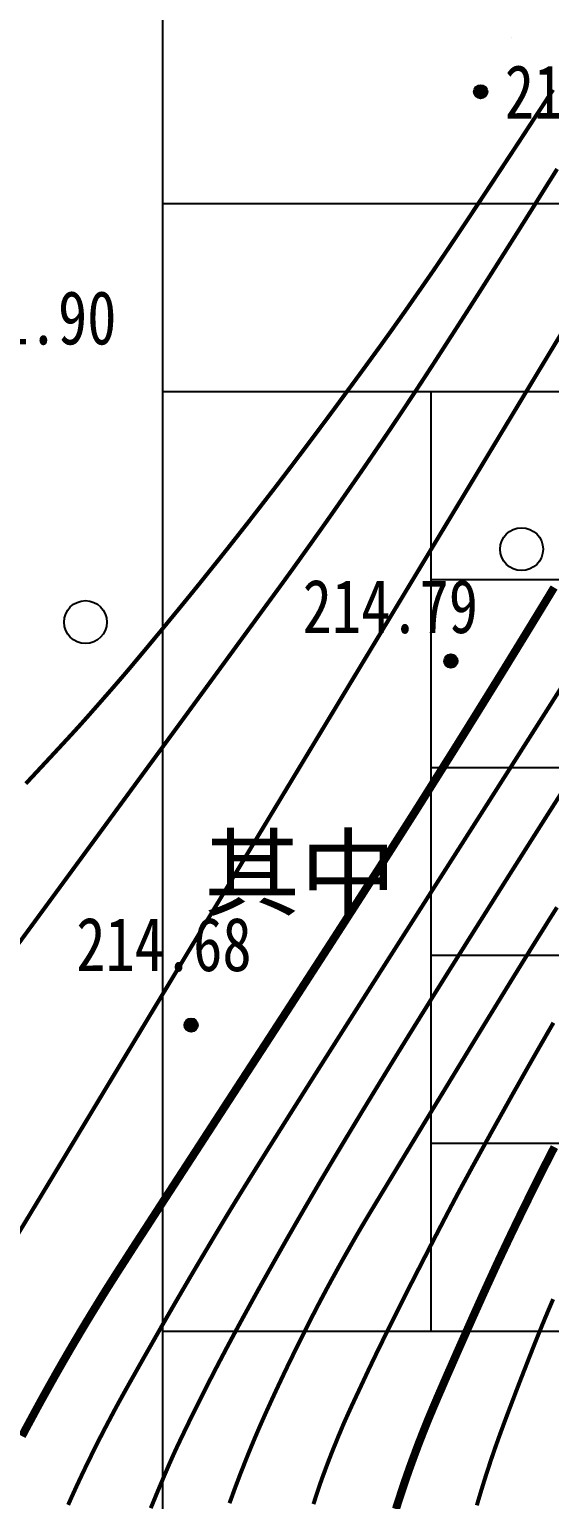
# Model space of a CAD drawing. Extents: x 36524600 to 36525730, y 2746759 to 2747713.
# Drawn here: x 36525066.53 to 36525076.22, y 2747317.09 to 2747344.47 of the extents above; entities that cross this region are included whole.
import ezdxf
from ezdxf.enums import TextEntityAlignment as Align

# ---------------------------------------------------------------- set-up
doc = ezdxf.new("R2010")
doc.units = 0
doc.header["$LTSCALE"] = 1000
doc.header["$MEASUREMENT"] = 0
for name, color, linetype in [('DGX', 251, 'Continuous'), ('DMTZ', 3, 'Continuous'), ('GCD', 252, 'Continuous'), ('PP-DX-PT', 251, 'Continuous'), ('PUB_TAB', 7, 'Continuous'), ('ZBTZ', 3, 'Continuous')]:
    doc.layers.add(name, color=color, linetype=linetype)
doc.styles.add('正等线体', font='宋体.shx', dxfattribs={"bigfont": '@@gbcbig.shx'})
doc.styles.add('黑体', font='simhei.ttf')
doc.linetypes.add('10421', pattern='A,2,[150,AAA.SHX,S=0.5,R=0,X=0,Y=0.5],1e-11', length=2)

# ---------------------------------------------------------------- blocks, each defined once
blk = doc.blocks.new('gc326')
blk.add_circle((0, 0), 0.8)
blk = doc.blocks.new('gc200')
h = blk.add_hatch(color=256)
edge = h.paths.add_edge_path()
edge.add_arc((0, 0), 0.25, 0, 360)
blk.add_circle((0, 0), 0.25)
blk = doc.blocks.new('dxt')
at = {"layer": 'DGX', "color": 253, "linetype": 'Continuous', "flags": 128}
for points, const_width in [([(36525065.975, 2747321.474), (36525067.358, 2747323.765), (36525069.119, 2747326.685), (36525071.261, 2747330.234), (36525073.783, 2747334.411), (36525076.684, 2747339.218), (36525079.593, 2747344.036), (36525082.136, 2747348.246)], 0.075), ([(36525066.39, 2747318.276), (36525066.457, 2747318.403), (36525066.525, 2747318.529), (36525066.593, 2747318.655), (36525066.661, 2747318.781), (36525066.73, 2747318.907), (36525066.799, 2747319.032), (36525066.869, 2747319.158), (36525066.939, 2747319.283), (36525067.009, 2747319.407), (36525067.08, 2747319.532), (36525067.151, 2747319.656), (36525067.223, 2747319.78), (36525067.295, 2747319.904), (36525067.368, 2747320.028), (36525067.441, 2747320.151), (36525067.514, 2747320.274), (36525067.588, 2747320.397), (36525067.662, 2747320.519), (36525067.737, 2747320.641), (36525067.812, 2747320.763), (36525067.887, 2747320.885), (36525067.963, 2747321.007), (36525068.04, 2747321.128), (36525068.14, 2747321.286), (36525068.288, 2747321.516), (36525068.483, 2747321.819), (36525068.727, 2747322.194), (36525069.017, 2747322.642), (36525069.356, 2747323.163), (36525069.742, 2747323.757), (36525070.175, 2747324.424), (36525070.619, 2747325.106), (36525071.037, 2747325.748), (36525071.427, 2747326.349), (36525071.79, 2747326.91), (36525072.127, 2747327.43), (36525072.436, 2747327.909), (36525072.719, 2747328.348), (36525072.975, 2747328.747), (36525073.217, 2747329.125), (36525073.458, 2747329.503), (36525073.699, 2747329.882), (36525073.939, 2747330.262), (36525074.178, 2747330.642), (36525074.417, 2747331.022), (36525074.655, 2747331.403), (36525074.892, 2747331.784), (36525075.129, 2747332.166), (36525075.365, 2747332.547), (36525075.6, 2747332.93), (36525075.835, 2747333.313), (36525076.069, 2747333.696), (36525076.302, 2747334.079)], 0.15), ([(36525076.636, 2747332.531), (36525076.17, 2747331.796), (36525075.647, 2747330.973), (36525075.067, 2747330.061), (36525074.43, 2747329.062), (36525073.735, 2747327.973), (36525073.047, 2747326.894), (36525072.429, 2747325.922), (36525071.879, 2747325.056), (36525071.399, 2747324.296), (36525070.988, 2747323.644), (36525070.646, 2747323.097), (36525070.374, 2747322.658), (36525070.171, 2747322.325), (36525070.004, 2747322.047), (36525069.841, 2747321.773), (36525069.681, 2747321.504), (36525069.524, 2747321.238), (36525069.372, 2747320.977), (36525069.222, 2747320.72), (36525069.076, 2747320.467), (36525068.934, 2747320.218), (36525068.799, 2747319.98), (36525068.675, 2747319.763), (36525068.563, 2747319.565), (36525068.462, 2747319.386), (36525068.373, 2747319.228), (36525068.295, 2747319.088), (36525068.229, 2747318.969), (36525068.174, 2747318.869), (36525068.125, 2747318.778), (36525068.077, 2747318.688), (36525068.029, 2747318.597), (36525067.981, 2747318.506), (36525067.933, 2747318.415), (36525067.886, 2747318.324), (36525067.839, 2747318.233), (36525067.793, 2747318.141), (36525067.747, 2747318.049), (36525067.701, 2747317.957), (36525067.656, 2747317.865), (36525067.611, 2747317.773), (36525067.566, 2747317.68), (36525067.522, 2747317.588), (36525067.478, 2747317.495), (36525067.434, 2747317.402), (36525067.39, 2747317.307), (36525067.345, 2747317.207), (36525067.298, 2747317.103), (36525067.25, 2747316.995)], 0.075), ([(36525076.711, 2747330.681), (36525076.175, 2747329.84), (36525075.763, 2747329.191), (36525075.423, 2747328.654), (36525075.104, 2747328.148), (36525074.805, 2747327.674), (36525074.526, 2747327.23), (36525074.267, 2747326.817), (36525074.029, 2747326.436), (36525073.811, 2747326.086), (36525073.613, 2747325.767), (36525073.427, 2747325.466), (36525073.246, 2747325.172), (36525073.069, 2747324.883), (36525072.897, 2747324.601), (36525072.729, 2747324.325), (36525072.566, 2747324.055), (36525072.407, 2747323.792), (36525072.252, 2747323.534), (36525072.099, 2747323.277), (36525071.943, 2747323.014), (36525071.786, 2747322.745), (36525071.627, 2747322.471), (36525071.465, 2747322.191), (36525071.302, 2747321.906), (36525071.137, 2747321.615), (36525070.97, 2747321.319), (36525070.805, 2747321.025), (36525070.648, 2747320.74), (36525070.497, 2747320.464), (36525070.353, 2747320.198), (36525070.216, 2747319.942), (36525070.086, 2747319.695), (36525069.962, 2747319.458), (36525069.846, 2747319.23), (36525069.737, 2747319.013), (36525069.635, 2747318.811), (36525069.542, 2747318.622), (36525069.456, 2747318.446), (36525069.378, 2747318.284), (36525069.307, 2747318.136), (36525069.244, 2747318.001), (36525069.189, 2747317.88), (36525069.136, 2747317.759), (36525069.077, 2747317.623), (36525069.013, 2747317.472), (36525068.943, 2747317.307), (36525068.869, 2747317.128), (36525068.789, 2747316.934)], 0.075), ([(36525076.356, 2747328.123), (36525076.21, 2747327.892), (36525076.065, 2747327.66), (36525075.909, 2747327.411), (36525075.731, 2747327.125), (36525075.531, 2747326.802), (36525075.31, 2747326.442), (36525075.067, 2747326.046), (36525074.802, 2747325.613), (36525074.516, 2747325.143), (36525074.208, 2747324.637), (36525073.905, 2747324.14), (36525073.636, 2747323.697), (36525073.401, 2747323.309), (36525073.199, 2747322.975), (36525073.03, 2747322.696), (36525072.894, 2747322.471), (36525072.792, 2747322.301), (36525072.723, 2747322.185), (36525072.671, 2747322.096), (36525072.619, 2747322.007), (36525072.568, 2747321.918), (36525072.517, 2747321.829), (36525072.466, 2747321.739), (36525072.415, 2747321.65), (36525072.364, 2747321.56), (36525072.314, 2747321.47), (36525072.264, 2747321.38), (36525072.215, 2747321.29), (36525072.165, 2747321.2), (36525072.116, 2747321.109), (36525072.067, 2747321.019), (36525072.019, 2747320.928), (36525071.97, 2747320.837), (36525071.922, 2747320.746), (36525071.873, 2747320.652), (36525071.821, 2747320.551), (36525071.766, 2747320.444), (36525071.708, 2747320.33), (36525071.648, 2747320.21), (36525071.585, 2747320.083), (36525071.519, 2747319.95), (36525071.45, 2747319.81), (36525071.381, 2747319.668), (36525071.312, 2747319.526), (36525071.245, 2747319.385), (36525071.179, 2747319.245), (36525071.114, 2747319.106), (36525071.05, 2747318.967), (36525070.987, 2747318.829), (36525070.925, 2747318.693), (36525070.864, 2747318.556), (36525070.804, 2747318.419), (36525070.745, 2747318.281), (36525070.687, 2747318.143), (36525070.63, 2747318.005), (36525070.574, 2747317.866), (36525070.519, 2747317.727), (36525070.464, 2747317.588), (36525070.411, 2747317.448), (36525070.358, 2747317.308), (36525070.307, 2747317.167), (36525070.256, 2747317.027)], 0.075), ([(36525071.82, 2747317.01), (36525071.853, 2747317.113), (36525071.884, 2747317.207), (36525071.912, 2747317.294), (36525071.938, 2747317.371), (36525071.963, 2747317.441), (36525071.986, 2747317.506), (36525072.01, 2747317.571), (36525072.034, 2747317.635), (36525072.058, 2747317.7), (36525072.082, 2747317.765), (36525072.107, 2747317.829), (36525072.132, 2747317.894), (36525072.157, 2747317.958), (36525072.183, 2747318.022), (36525072.209, 2747318.087), (36525072.235, 2747318.151), (36525072.261, 2747318.215), (36525072.287, 2747318.279), (36525072.314, 2747318.343), (36525072.34, 2747318.406), (36525072.367, 2747318.47), (36525072.398, 2747318.542), (36525072.437, 2747318.629), (36525072.483, 2747318.731), (36525072.537, 2747318.849), (36525072.599, 2747318.982), (36525072.669, 2747319.131), (36525072.746, 2747319.296), (36525072.83, 2747319.476), (36525072.921, 2747319.667), (36525073.017, 2747319.866), (36525073.118, 2747320.072), (36525073.223, 2747320.286), (36525073.333, 2747320.507), (36525073.448, 2747320.736), (36525073.567, 2747320.972), (36525073.691, 2747321.216), (36525073.814, 2747321.455), (36525073.929, 2747321.679), (36525074.036, 2747321.887), (36525074.136, 2747322.08), (36525074.228, 2747322.257), (36525074.312, 2747322.418), (36525074.389, 2747322.564), (36525074.458, 2747322.695), (36525074.527, 2747322.825), (36525074.606, 2747322.97), (36525074.693, 2747323.13), (36525074.788, 2747323.305), (36525074.893, 2747323.495), (36525075.006, 2747323.7), (36525075.127, 2747323.92), (36525075.258, 2747324.155), (36525075.392, 2747324.395), (36525075.524, 2747324.632), (36525075.656, 2747324.865), (36525075.785, 2747325.094), (36525075.914, 2747325.32), (36525076.041, 2747325.542), (36525076.166, 2747325.759), (36525076.29, 2747325.974)], 0.075), ([(36525076.308, 2747323.658), (36525076.229, 2747323.504), (36525076.15, 2747323.35), (36525076.072, 2747323.195), (36525075.994, 2747323.041), (36525075.917, 2747322.886), (36525075.84, 2747322.731), (36525075.764, 2747322.576), (36525075.688, 2747322.421), (36525075.612, 2747322.265), (36525075.537, 2747322.109), (36525075.462, 2747321.953), (36525075.388, 2747321.797), (36525075.311, 2747321.634), (36525075.228, 2747321.457), (36525075.14, 2747321.265), (36525075.046, 2747321.06), (36525074.946, 2747320.84), (36525074.841, 2747320.607), (36525074.73, 2747320.359), (36525074.614, 2747320.097), (36525074.499, 2747319.839), (36525074.395, 2747319.601), (36525074.299, 2747319.384), (36525074.214, 2747319.187), (36525074.137, 2747319.011), (36525074.071, 2747318.856), (36525074.014, 2747318.721), (36525073.966, 2747318.607), (36525073.924, 2747318.503), (36525073.882, 2747318.399), (36525073.841, 2747318.294), (36525073.8, 2747318.19), (36525073.76, 2747318.085), (36525073.721, 2747317.98), (36525073.682, 2747317.875), (36525073.643, 2747317.769), (36525073.605, 2747317.664), (36525073.568, 2747317.558), (36525073.531, 2747317.452), (36525073.495, 2747317.345), (36525073.46, 2747317.239), (36525073.425, 2747317.132), (36525073.39, 2747317.025), (36525073.356, 2747316.918)], 0.15), ([(36525076.284, 2747320.826), (36525076.233, 2747320.707), (36525076.183, 2747320.589), (36525076.133, 2747320.47), (36525076.082, 2747320.347), (36525076.029, 2747320.216), (36525075.973, 2747320.078), (36525075.915, 2747319.932), (36525075.854, 2747319.778), (36525075.791, 2747319.616), (36525075.725, 2747319.447), (36525075.656, 2747319.27), (36525075.589, 2747319.095), (36525075.527, 2747318.931), (36525075.469, 2747318.779), (36525075.415, 2747318.637), (36525075.367, 2747318.507), (36525075.323, 2747318.388), (36525075.283, 2747318.28), (36525075.249, 2747318.183), (36525075.216, 2747318.092), (36525075.185, 2747318.001), (36525075.153, 2747317.909), (36525075.122, 2747317.818), (36525075.092, 2747317.726), (36525075.062, 2747317.634), (36525075.032, 2747317.542), (36525075.003, 2747317.45), (36525074.974, 2747317.357), (36525074.946, 2747317.265), (36525074.918, 2747317.172), (36525074.89, 2747317.08), (36525074.863, 2747316.987)], 0.075), ([(36525076.359, 2747341.873), (36525076.121, 2747341.493), (36525075.883, 2747341.113), (36525075.644, 2747340.733), (36525075.404, 2747340.354), (36525075.164, 2747339.975), (36525074.923, 2747339.596), (36525074.689, 2747339.23), (36525074.469, 2747338.888), (36525074.264, 2747338.57), (36525074.074, 2747338.275), (36525073.898, 2747338.005), (36525073.737, 2747337.759), (36525073.59, 2747337.537), (36525073.458, 2747337.338), (36525073.333, 2747337.152), (36525073.208, 2747336.966), (36525073.082, 2747336.781), (36525072.955, 2747336.595), (36525072.829, 2747336.41), (36525072.702, 2747336.225), (36525072.574, 2747336.041), (36525072.446, 2747335.857), (36525072.318, 2747335.673), (36525072.19, 2747335.489), (36525072.061, 2747335.305), (36525071.931, 2747335.122), (36525071.801, 2747334.939), (36525071.671, 2747334.757), (36525071.541, 2747334.574), (36525071.41, 2747334.392), (36525071.226, 2747334.138), (36525070.935, 2747333.74), (36525070.539, 2747333.198), (36525070.037, 2747332.511), (36525069.429, 2747331.68), (36525068.715, 2747330.706), (36525067.895, 2747329.587), (36525066.968, 2747328.323), (36525066.042, 2747327.059)], 0.075), ([(36525066.462, 2747330.427), (36525066.823, 2747330.814), (36525067.108, 2747331.121), (36525067.318, 2747331.348), (36525067.452, 2747331.495), (36525067.548, 2747331.602), (36525067.644, 2747331.71), (36525067.739, 2747331.818), (36525067.834, 2747331.926), (36525067.929, 2747332.035), (36525068.024, 2747332.143), (36525068.119, 2747332.252), (36525068.213, 2747332.361), (36525068.313, 2747332.477), (36525068.424, 2747332.608), (36525068.545, 2747332.753), (36525068.678, 2747332.912), (36525068.822, 2747333.085), (36525068.977, 2747333.272), (36525069.143, 2747333.474), (36525069.321, 2747333.69), (36525069.503, 2747333.913), (36525069.685, 2747334.137), (36525069.865, 2747334.362), (36525070.046, 2747334.587), (36525070.225, 2747334.812), (36525070.404, 2747335.039), (36525070.582, 2747335.265), (36525070.759, 2747335.493), (36525070.937, 2747335.723), (36525071.118, 2747335.957), (36525071.3, 2747336.196), (36525071.485, 2747336.44), (36525071.672, 2747336.689), (36525071.862, 2747336.942), (36525072.054, 2747337.199), (36525072.248, 2747337.461), (36525072.436, 2747337.717), (36525072.612, 2747337.956), (36525072.775, 2747338.178), (36525072.924, 2747338.383), (36525073.061, 2747338.571), (36525073.184, 2747338.742), (36525073.295, 2747338.897), (36525073.392, 2747339.034), (36525073.483, 2747339.162), (36525073.574, 2747339.291), (36525073.664, 2747339.421), (36525073.754, 2747339.55), (36525073.844, 2747339.679), (36525073.934, 2747339.809), (36525074.024, 2747339.938), (36525074.113, 2747340.068), (36525074.211, 2747340.213), (36525074.328, 2747340.386), (36525074.463, 2747340.587), (36525074.617, 2747340.817), (36525074.789, 2747341.076), (36525074.979, 2747341.363), (36525075.188, 2747341.679), (36525075.415, 2747342.024), (36525075.647, 2747342.376), (36525075.868, 2747342.714), (36525076.081, 2747343.038), (36525076.283, 2747343.348)], 0.075)]:
    blk.add_lwpolyline(points, dxfattribs=dict(at, const_width=const_width))
at = {"layer": 'DMTZ', "color": 253, "linetype": '10421', "const_width": 0.00000221, "elevation": 212, "flags": 128}
blk.add_lwpolyline([(36525047.637, 2747319.179), (36525050.968, 2747319.719), (36525058.32, 2747324.462), (36525069.23, 2747336.75), (36525072.926, 2747339.784), (36525076.263, 2747345.646), (36525078.946, 2747349.447), (36525080.515, 2747354.007), (36525081.595, 2747356.128), (36525087.153, 2747364.629), (36525091.086, 2747369.571), (36525095.777, 2747374.393), (36525102.908, 2747379.443), (36525113.199, 2747382.722), (36525115.918, 2747384.124), (36525120.957, 2747387.515), (36525126.971, 2747389.793), (36525132.131, 2747392.662), (36525133.151, 2747399.113), (36525132.323, 2747401.601), (36525130.496, 2747404.116), (36525129.001, 2747405.183), (36525126.146, 2747405.903), (36525122.411, 2747407.622), (36525122.349, 2747407.651), (36525119.947, 2747408.852), (36525119.345, 2747409.21), (36525119.292, 2747409.244), (36525117.554, 2747410.379), (36525116.888, 2747410.651), (36525116.654, 2747410.697), (36525116.606, 2747410.702), (36525115.754, 2747410.676), (36525115.752, 2747410.676), (36525115.702, 2747410.672), (36525113.906, 2747410.553), (36525113.877, 2747410.551), (36525110.877, 2747410.301), (36525103.781, 2747409.727), (36525096.591, 2747409.062), (36525094.595, 2747407.839), (36525090.954, 2747407.008)], dxfattribs=at)
at = {"layer": 'PP-DX-PT', "color": 253, "linetype": 'Continuous'}
for p in [(36525074.934, 2747343.311, 212.96), (36525074.38, 2747332.71, 214.79), (36525069.54, 2747325.93, 214.68)]:
    blk.add_point(p, dxfattribs=at)
at = {"layer": 'PP-DX-PT', "color": 253}
for p in [(36525074.934, 2747343.311, 212.96), (36525074.38, 2747332.71, 214.793), (36525069.54, 2747325.93, 214.683)]:
    blk.add_point(p, dxfattribs=at)
at = {"layer": 'GCD', "color": 253, "linetype": 'Continuous'}
ref = blk.add_blockref('gc200', (36525074.934, 2747343.311, 212.96), dxfattribs=dict(at, xscale=0.5, yscale=0.5, zscale=0.5))
ref.add_attrib('height', '212.96', dxfattribs={"linetype": 'Continuous', "height": 1, "style": '正等线体', "width": 0.8}).set_placement((36525075.384, 2747343.311, 212), align=Align.MIDDLE_LEFT)
ref = blk.add_blockref('gc200', (36525064.134, 2747339.105, 211.9), dxfattribs=dict(at, xscale=0.5, yscale=0.5, zscale=0.5))
ref.add_attrib('height', '211.90', dxfattribs={"linetype": 'Continuous', "height": 1, "style": '正等线体', "width": 0.8}).set_placement((36525064.884, 2747339.105, 211.9), align=Align.MIDDLE_LEFT)
ref = blk.add_blockref('gc200', (36525074.38, 2747332.71, 214.793), dxfattribs=dict(at, xscale=0.5, yscale=0.5, zscale=0.5))
ref.add_attrib('height', '214.79', dxfattribs={"linetype": 'Continuous', "height": 1, "style": '正等线体', "width": 0.8}).set_placement((36525071.619, 2747333.729, 214.793), align=Align.MIDDLE_LEFT)
ref = blk.add_blockref('gc200', (36525069.54, 2747325.93, 214.683), dxfattribs=dict(at, xscale=0.5, yscale=0.5, zscale=0.5))
ref.add_attrib('height', '214.68', dxfattribs={"linetype": 'Continuous', "height": 1, "style": '正等线体', "width": 0.8}).set_placement((36525067.402, 2747327.435, 214.683), align=Align.MIDDLE_LEFT)
at = {"layer": 'ZBTZ', "color": 253, "linetype": 'Continuous', "xscale": 0.5, "yscale": 0.5}
for p in [(36525075.697, 2747334.793, 227.904), (36525067.573, 2747333.434, 216.396)]:
    blk.add_blockref('gc326', p, dxfattribs=at)

msp = doc.modelspace()

# ---------------------------------------------------------------- linework, layer by layer
at = {"layer": 'PUB_TAB'}
msp.add_lwpolyline([(36525069.009, 2747264.229), (36525146.767, 2747264.229), (36525146.767, 2747351.729), (36525069.009, 2747351.729)], close=True, dxfattribs=at)
for points in [[(36525069.009, 2747341.229), (36525146.767, 2747341.229)], [(36525069.009, 2747337.729), (36525146.767, 2747337.729)], [(36525074.009, 2747337.729), (36525074.009, 2747320.229)], [(36525074.009, 2747334.229), (36525146.767, 2747334.229)], [(36525074.009, 2747330.729), (36525146.767, 2747330.729)], [(36525074.009, 2747327.229), (36525146.767, 2747327.229)], [(36525074.009, 2747323.729), (36525146.767, 2747323.729)], [(36525069.009, 2747320.229), (36525146.767, 2747320.229)]]:
    msp.add_lwpolyline(points, dxfattribs=at)

# ---------------------------------------------------------------- block references
msp.add_blockref('dxt', (0, 0))

# ---------------------------------------------------------------- texts
at = {"layer": 'PUB_TAB', "style": '黑体'}
msp.add_text('其中', height=1.3143, dxfattribs=at).set_placement((36525069.781, 2747328.104))

doc.saveas('drawing.dxf')
